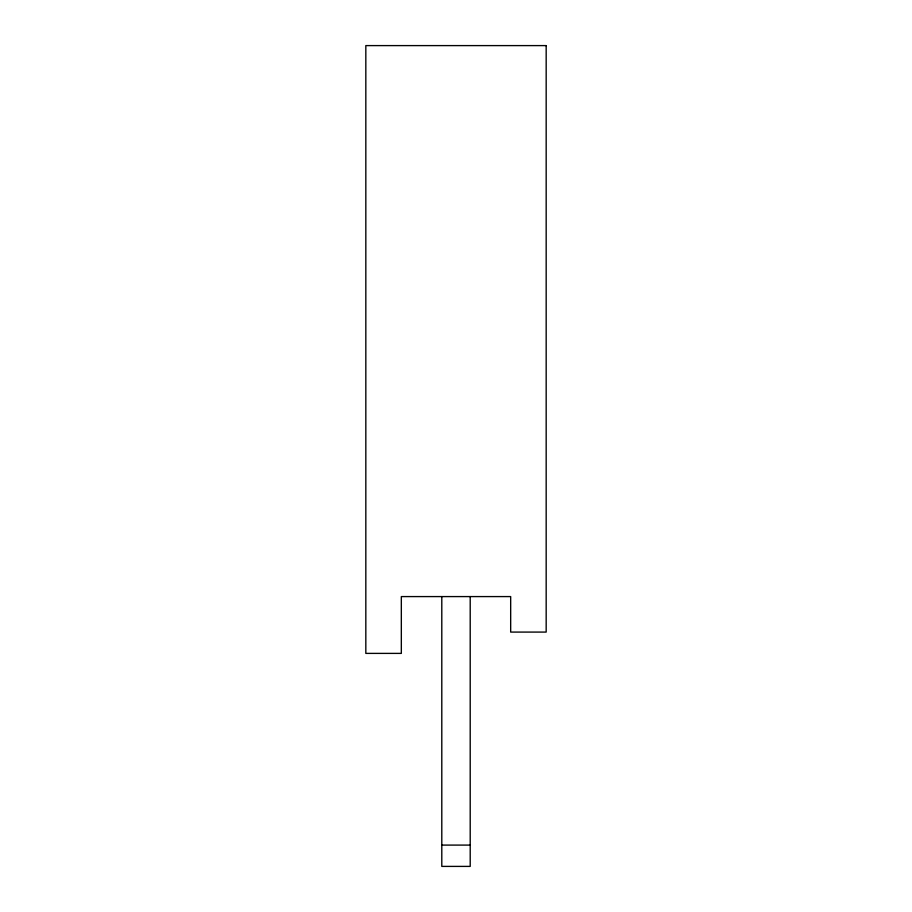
<?xml version="1.0" encoding="UTF-8"?>
<svg xmlns="http://www.w3.org/2000/svg" width="912" height="912" viewBox="0 0 912 912"><rect width="100%" height="100%" fill="white"/><g stroke="black" fill="none" stroke-linecap="round" stroke-linejoin="round"><path stroke-width="1.37" d="M441.796 845.093L470.204 845.093M470.204 596.585L470.204 866.4L441.796 866.4L441.796 596.585M546.174 45.6L365.826 45.6L365.826 653.391L401.326 653.391L401.326 596.585L510.674 596.585L510.674 632.084L546.174 632.084L546.174 45.6"/></g></svg>
